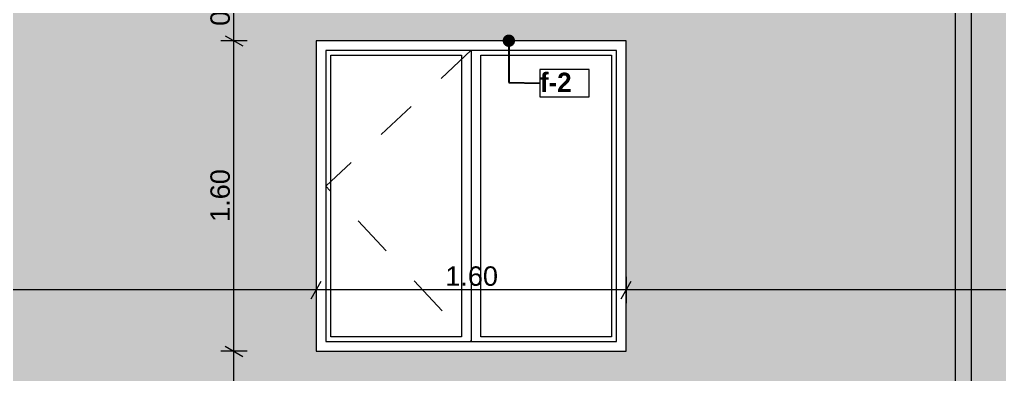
# Model space of a CAD drawing. Header units: millimetres. Extents: x 475206255 to 476720147, y 4620882299 to 4621447368.
# Drawn here: x 475431311 to 475436368, y 4621084488 to 4621086316 of the extents above; entities that cross this region are included whole.
import ezdxf

# ---------------------------------------------------------------- set-up
doc = ezdxf.new("R2010")
doc.units = ezdxf.units.MM
doc.header["$MEASUREMENT"] = 0
doc.set_wipeout_variables(frame=1)
doc.linetypes.add('Dashed', pattern=[423.333333, 211.666667, -211.666667])
for name, color, linetype, lineweight in [('0_Pen_No__250_Pen_No__255', 255, 'Continuous', 0), ('0_Pen_No__250_Pen_No__7', 7, 'Continuous', 0), ('0_Pen_No__7_Pen_No__250', 7, 'Continuous', 0), ('2D Drafting - General_Pen_No__7_Pen_No__250', 7, 'Continuous', 0), ('Dimensioning - General_Pen_No__142', 142, 'Continuous', 0), ('New_2D Drafting - General_Pen_No__30_Pen_No__9_Pen_No__9_Pen_No__7', 7, 'Continuous', 0), ('New_Annotation - Label_Pen_No__1', 1, 'Continuous', 0), ('Structural - Bearing_Pen_No__7_Pen_No__7_Pen_No__250', 7, 'Continuous', 0)]:
    doc.layers.add(name, color=color, linetype=linetype, lineweight=lineweight)
doc.layers.add('Dimensioning - General', color=7, linetype='Continuous')
doc.layers.add('New_2D Drafting - General_Pen_No__30_Pen_No__9_Pen_No__9_Pen_No__254', color=7, linetype='Continuous', lineweight=0, true_color=0xcccccc)
doc.styles.add('GENERATED_STYLE_2', font='arial.ttf')
doc.styles.add('GENERATED_STYLE_5', font='')
doc.styles.get('GENERATED_STYLE_5').set_extended_font_data('Avaza', bold=True)
doc.dimstyles.new('GENERATED_STYLE__1', dxfattribs={"dimtxt": 100, "dimasz": 68.640772, "dimexe": 0.18, "dimexo": 0.0625, "dimgap": 0, "dimtad": 1, "dimlfac": 0.001, "dimzin": 0, "dimdsep": 46, "dimtxsty": 'GENERATED_STYLE_2', "dimblk": 'ARROWHEAD_2', "dimblk1": 'ARROWHEAD_2', "dimblk2": 'ARROWHEAD_2', "dimcen": 0.09, "dimse1": 1, "dimse2": 1, "dimclrd": 142, "dimclre": 142, "dimclrt": 142, "dimadec": 0, "dimazin": 0, "dimtfac": 1, "dimtdec": 4, "dimtmove": 0, "dimatfit": 3, "dimfxl": 1, "dimtolj": 1, "dimtzin": 0, "dimarcsym": 0})
doc.dimstyles.new('GENERATED_STYLE__18', dxfattribs={"dimtxt": 100, "dimasz": 68.640772, "dimexe": 0.18, "dimexo": 0.0625, "dimgap": 0, "dimtad": 1, "dimtih": 1, "dimtoh": 1, "dimlfac": 0.001, "dimzin": 0, "dimdsep": 46, "dimtxsty": 'GENERATED_STYLE_2', "dimblk": 'ARROWHEAD_2', "dimblk1": 'ARROWHEAD_2', "dimblk2": 'ARROWHEAD_2', "dimcen": 0.09, "dimse1": 1, "dimse2": 1, "dimclrd": 142, "dimclre": 142, "dimclrt": 142, "dimadec": 0, "dimazin": 0, "dimtfac": 1, "dimtdec": 4, "dimtmove": 0, "dimatfit": 3, "dimfxl": 1, "dimtolj": 1, "dimtzin": 0, "dimarcsym": 0})
doc.dimstyles.new('GENERATED_STYLE__33', dxfattribs={"dimtxt": 0.18, "dimasz": 127.68, "dimexe": 0.18, "dimexo": 0.0625, "dimgap": 0, "dimtad": 0, "dimtih": 1, "dimtoh": 1, "dimdec": 4, "dimzin": 0, "dimdsep": 46, "dimcen": 0.09, "dimadec": 0, "dimazin": 0, "dimtfac": 1, "dimtdec": 4, "dimtmove": 0, "dimatfit": 3, "dimldrblk": 'ARROWHEAD_11', "dimfxl": 1, "dimtolj": 1, "dimtzin": 0, "dimarcsym": 0})

# ---------------------------------------------------------------- blocks, each defined once
blk = doc.blocks.new('ARROWHEAD_11')
at = {"color": 0, "linetype": 'Continuous', "lineweight": 0}
blk.add_line((0, 0), (-1, 0), dxfattribs=at)
at = {"color": 0, "linetype": 'Continuous', "lineweight": 0, "const_width": 0.25, "flags": 128}
blk.add_lwpolyline([(-0.125, 0, 1), (0.125, 0, 1)], format="xyb", close=True, dxfattribs=at)
blk = doc.blocks.new('*D2090', base_point=(475826095.8, 4621095193.2))
at = {"layer": 'Dimensioning - General_Pen_No__142', "color": 142, "linetype": 'Continuous', "lineweight": 0, "transparency": 16777216}
for p, q in [((475434415.7, 4621084878.1), (475434467.9, 4621084968.4)), ((475434441.8, 4621084991), (475434441.8, 4621084855.5)), ((475439685.7, 4621084878.1), (475439737.9, 4621084968.4)), ((475439711.8, 4621084991), (475439711.8, 4621084855.5)), ((475439711.8, 4621084923.2), (475434441.8, 4621084923.2)), ((475439756, 4621084923.2), (475439711.8, 4621084923.2))]:
    blk.add_line(p, q, dxfattribs=at)
at = {"layer": 'Dimensioning - General_Pen_No__142', "color": 142, "lineweight": 0, "transparency": 16777216, "insert": (475436943.4, 4621084943.2), "char_height": 100, "attachment_point": 7, "style": 'GENERATED_STYLE_2'}
blk.add_mtext('\\A1;{\\pql;\\fArial|b0|i0|c204|p0;\\W1.000000;5.27}', dxfattribs=at)
blk = doc.blocks.new('ARROWHEAD_2')
at = {"color": 0, "linetype": 'Continuous', "lineweight": 0}
for p, q in [((0, 0), (-1, 0)), ((-0.378, -0.655), (0.378, 0.655))]:
    blk.add_line(p, q, dxfattribs=at)
blk = doc.blocks.new('*D2091', base_point=(475826095.8, 4621095193.2))
at = {"layer": 'Dimensioning - General_Pen_No__142', "color": 142, "linetype": 'Continuous', "lineweight": 0, "transparency": 16777216}
for p, q in [((475434415.7, 4621084878.1), (475434467.9, 4621084968.4)), ((475434441.8, 4621084991), (475434441.8, 4621084855.5))]:
    blk.add_line(p, q, dxfattribs=at)
blk = doc.blocks.new('*D2092', base_point=(475826095.8, 4621095193.2))
at = {"layer": 'Dimensioning - General_Pen_No__142', "color": 142, "linetype": 'Continuous', "lineweight": 0, "transparency": 16777216}
for p, q in [((475434415.7, 4621084878.1), (475434467.9, 4621084968.4)), ((475434441.8, 4621084991), (475434441.8, 4621084855.5))]:
    blk.add_line(p, q, dxfattribs=at)
blk = doc.blocks.new('*D2093', base_point=(475826095.8, 4621095193.2))
at = {"layer": 'Dimensioning - General_Pen_No__142', "color": 142, "linetype": 'Continuous', "lineweight": 0, "transparency": 16777216}
for p, q in [((475432815.7, 4621084878.1), (475432867.9, 4621084968.4)), ((475432841.8, 4621084991), (475432841.8, 4621084855.5)), ((475434415.7, 4621084878.1), (475434467.9, 4621084968.4)), ((475434441.8, 4621084991), (475434441.8, 4621084855.5)), ((475434441.8, 4621084923.2), (475432841.8, 4621084923.2))]:
    blk.add_line(p, q, dxfattribs=at)
at = {"layer": 'Dimensioning - General_Pen_No__142', "color": 142, "lineweight": 0, "transparency": 16777216, "insert": (475433508.4, 4621084943.2), "char_height": 100, "attachment_point": 7, "style": 'GENERATED_STYLE_2'}
blk.add_mtext('\\A1;{\\pql;\\fArial|b0|i0|c204|p0;\\W1.000000;1.60}', dxfattribs=at)
blk = doc.blocks.new('*D2094', base_point=(475826095.8, 4621095193.2))
at = {"layer": 'Dimensioning - General_Pen_No__142', "color": 142, "linetype": 'Continuous', "lineweight": 0, "transparency": 16777216}
for p, q in [((475429216.1, 4621084878.1), (475429268.2, 4621084968.4)), ((475429242.1, 4621084991), (475429242.1, 4621084855.5)), ((475432815.7, 4621084878.1), (475432867.9, 4621084968.4)), ((475432841.8, 4621084991), (475432841.8, 4621084855.5)), ((475432841.8, 4621084923.2), (475429242.1, 4621084923.2))]:
    blk.add_line(p, q, dxfattribs=at)
at = {"layer": 'Dimensioning - General_Pen_No__142', "color": 142, "lineweight": 0, "transparency": 16777216, "insert": (475430908.5, 4621084943.2), "char_height": 100, "attachment_point": 7, "style": 'GENERATED_STYLE_2'}
blk.add_mtext('\\A1;{\\pql;\\fArial|b0|i0|c204|p0;\\W1.000000;3.60}', dxfattribs=at)
blk = doc.blocks.new('*D2097', base_point=(475826095.8, 4621095193.2))
at = {"layer": 'Dimensioning - General_Pen_No__142', "color": 142, "linetype": 'Continuous', "lineweight": 0, "transparency": 16777216}
for p, q in [((475432372.4, 4621084633.1), (475432462.7, 4621084581)), ((475432485.3, 4621084607), (475432349.8, 4621084607)), ((475432417.5, 4621083607), (475432417.5, 4621084607)), ((475432485.3, 4621083607), (475432349.8, 4621083607)), ((475432372.4, 4621083633.1), (475432462.7, 4621083581)), ((475432417.5, 4621083562.9), (475432417.5, 4621083607))]:
    blk.add_line(p, q, dxfattribs=at)
at = {"layer": 'Dimensioning - General_Pen_No__142', "color": 142, "lineweight": 0, "transparency": 16777216, "insert": (475432397.5, 4621083973.6), "char_height": 100, "attachment_point": 7, "rotation": 90, "style": 'GENERATED_STYLE_2'}
blk.add_mtext('\\A1;{\\pql;\\fArial|b0|i0|c204|p0;\\W1.000000;1.00}', dxfattribs=at)
blk = doc.blocks.new('*D2098', base_point=(475826095.8, 4621095193.2))
at = {"layer": 'Dimensioning - General_Pen_No__142', "color": 142, "linetype": 'Continuous', "lineweight": 0, "transparency": 16777216}
for p, q in [((475432372.4, 4621086233.1), (475432462.7, 4621086181)), ((475432485.3, 4621086207), (475432349.8, 4621086207)), ((475432417.5, 4621084607), (475432417.5, 4621086207)), ((475432372.4, 4621084633.1), (475432462.7, 4621084581)), ((475432485.3, 4621084607), (475432349.8, 4621084607))]:
    blk.add_line(p, q, dxfattribs=at)
at = {"layer": 'Dimensioning - General_Pen_No__142', "color": 142, "lineweight": 0, "transparency": 16777216, "insert": (475432397.5, 4621085273.6), "char_height": 100, "attachment_point": 7, "rotation": 90, "style": 'GENERATED_STYLE_2'}
blk.add_mtext('\\A1;{\\pql;\\fArial|b0|i0|c204|p0;\\W1.000000;1.60}', dxfattribs=at)
blk = doc.blocks.new('*D2099', base_point=(475826095.8, 4621095193.2))
at = {"layer": 'Dimensioning - General_Pen_No__142', "color": 142, "linetype": 'Continuous', "lineweight": 0, "transparency": 16777216}
for p, q in [((475432372.4, 4621086653.1), (475432462.7, 4621086601)), ((475432485.3, 4621086627), (475432349.8, 4621086627)), ((475432417.5, 4621086207), (475432417.5, 4621086627)), ((475432372.4, 4621086233.1), (475432462.7, 4621086181)), ((475432485.3, 4621086207), (475432349.8, 4621086207))]:
    blk.add_line(p, q, dxfattribs=at)
at = {"layer": 'Dimensioning - General_Pen_No__142', "color": 142, "lineweight": 0, "transparency": 16777216, "insert": (475432397.5, 4621086283.6), "char_height": 100, "attachment_point": 7, "rotation": 90, "style": 'GENERATED_STYLE_2'}
blk.add_mtext('\\A1;{\\pql;\\fArial|b0|i0|c204|p0;\\W1.000000;0.42}', dxfattribs=at)

msp = doc.modelspace()

# ---------------------------------------------------------------- hatches: boundary and pattern name
at = {"layer": '0_Pen_No__250_Pen_No__255', "linetype": 'Continuous', "lineweight": 0, "true_color": 0x3f3f3f}
msp.add_hatch(color=250, dxfattribs=at).paths.add_polyline_path([(475436221.675, 4621083106.336), (475436141.675, 4621083094.884), (475436141.675, 4621093339.995), (475436221.675, 4621093339.995)])
at = {"layer": 'New_2D Drafting - General_Pen_No__30_Pen_No__9_Pen_No__9_Pen_No__254', "linetype": 'Continuous', "lineweight": 0, "true_color": 0xcccccc}
h = msp.add_hatch(dxfattribs=at)
h.set_pattern_fill('BRICK___RUNNING_BOND', color=254, style=0, pattern_type=2)
h.set_pattern_definition([(0, (475432041.68, 4621091916.26), (0, 66.64), []), (90, (475432041.68, 4621091916.26), (-244.8, 0), [66.64, -66.64]), (90, (475432164.08, 4621091982.9), (-244.8, 0), [66.64, -66.64])])
h.paths.add_polyline_path([(475424371.373, 4621096906.641), (475439711.81, 4621096906.638), (475439711.82, 4621083607.048), (475424371.373, 4621083607.048)])
h.paths.add_polyline_path([(475429041.371, 4621086207.044), (475430641.371, 4621086207.044), (475430641.371, 4621084607.044), (475429041.371, 4621084607.044)], flags=0)
h.paths.add_polyline_path([(475428342.137, 4621092607.044), (475428342.137, 4621091007.044), (475429242.137, 4621091007.044), (475429242.137, 4621092607.044)], flags=0)
h.paths.add_polyline_path([(475428342.137, 4621094207.044), (475428342.137, 4621095807.045), (475429242.137, 4621095807.045), (475429242.137, 4621094207.044)], flags=0)
h.paths.add_polyline_path([(475428342.137, 4621089407.044), (475428342.137, 4621087807.044), (475429242.137, 4621087807.044), (475429242.137, 4621089407.044)], flags=0)
h.paths.add_polyline_path([(475435231.675, 4621093027.05), (475435231.675, 4621090047.084), (475433591.204, 4621090047.084), (475433591.204, 4621090607.044), (475434991.204, 4621090607.044), (475434991.204, 4621092607.044), (475432691.204, 4621092607.044), (475432691.204, 4621090047.084), (475431441.676, 4621090047.084), (475431441.676, 4621089827.05), (475435231.675, 4621089827.05), (475435231.675, 4621086847.05), (475433591.204, 4621086847.05), (475433591.204, 4621087407.044), (475434991.204, 4621087407.044), (475434991.204, 4621089407.044), (475433591.204, 4621089407.044), (475432691.204, 4621089407.044), (475432691.204, 4621086847.05), (475431441.676, 4621086847.05), (475431441.676, 4621086627.05), (475436041.675, 4621086627.05), (475436041.675, 4621086847.05), (475436041.675, 4621089827.05), (475436041.675, 4621090047.084), (475436041.675, 4621096447.05), (475435231.675, 4621096447.05), (475431441.676, 4621096447.05), (475431441.676, 4621096227.05), (475435231.675, 4621096227.05), (475435231.675, 4621093247.084), (475433591.204, 4621093247.084), (475433591.204, 4621093807.044), (475434991.204, 4621093807.044), (475434991.204, 4621095807.044), (475432691.204, 4621095807.044), (475432691.204, 4621093807.044), (475432691.204, 4621093247.084), (475431441.676, 4621093247.084), (475431441.676, 4621093027.05)], flags=0)
h.paths.add_polyline_path([(475434441.816, 4621084607.045), (475434441.816, 4621086207.044), (475432841.816, 4621086207.044), (475432841.816, 4621084607.045)], flags=0)

# ---------------------------------------------------------------- linework, layer by layer
at = {"layer": '0_Pen_No__250_Pen_No__7', "color": 7, "linetype": 'Continuous', "lineweight": 0, "flags": 128}
msp.add_lwpolyline([(475436221.675, 4621083106.336), (475436141.675, 4621083094.884), (475436141.675, 4621093339.995), (475436221.675, 4621093339.995)], close=True, dxfattribs=at)
at = {"layer": '0_Pen_No__7_Pen_No__250', "color": 7, "linetype": 'Continuous', "lineweight": 0, "flags": 128}
msp.add_lwpolyline([(475434441.816, 4621086207.044), (475432841.816, 4621086207.044), (475432841.816, 4621084607.044), (475434441.816, 4621084607.044)], close=True, dxfattribs=at)
at = {"layer": '2D Drafting - General_Pen_No__7_Pen_No__250', "color": 7, "linetype": 'Dashed', "lineweight": 0, "flags": 128}
msp.add_lwpolyline([(475433642.193, 4621086157.64), (475432892.022, 4621085457.823), (475433641.756, 4621084657.044)], dxfattribs=at)
at = {"layer": 'New_2D Drafting - General_Pen_No__30_Pen_No__9_Pen_No__9_Pen_No__7', "color": 7, "linetype": 'Continuous', "lineweight": 0, "flags": 128}
msp.add_lwpolyline([(475434441.816, 4621084607.045), (475434441.816, 4621086207.044), (475432841.816, 4621086207.044), (475432841.816, 4621084607.045)], close=True, dxfattribs=at)
at = {"layer": 'Structural - Bearing_Pen_No__7_Pen_No__7_Pen_No__250', "color": 7, "linetype": 'Continuous', "lineweight": 0}
for p, q in [((475434391.49, 4621086157.044), (475432892.01, 4621086157.044)), ((475432892.022, 4621086157.044), (475432892.022, 4621084657.044)), ((475432917.022, 4621086132.044), (475433591.816, 4621086132.044)), ((475432917.022, 4621084682.044), (475432917.022, 4621086132.044)), ((475433591.816, 4621086132.044), (475433591.816, 4621084682.044)), ((475433641.816, 4621086131.995), (475433641.756, 4621084657.044)), ((475433641.816, 4621086157.044), (475433641.816, 4621086131.995)), ((475433691.82, 4621086132.044), (475434366.49, 4621086132.044)), ((475433691.82, 4621084682.044), (475433691.82, 4621086132.044)), ((475434366.49, 4621086132.044), (475434366.49, 4621084682.044)), ((475434391.49, 4621084657.044), (475434391.49, 4621086157.044)), ((475433591.816, 4621084682.044), (475432917.022, 4621084682.044)), ((475434366.49, 4621084682.044), (475433691.82, 4621084682.044)), ((475432892.022, 4621084657.044), (475434391.49, 4621084657.044))]:
    msp.add_line(p, q, dxfattribs=at)

# ---------------------------------------------------------------- dimensions: what is measured, and where the dimension line sits
at = {"layer": 'Dimensioning - General', "color": 142, "linetype": 'Continuous', "lineweight": 0}
for base, p1, p2, picture, middle in [((475429242.136, 4621084923.247), (475432841.815, 4621086207.044), (475429242.136, 4621095807.044), '*D2094', (475431037.973, 4621084993.247)), ((475434441.815, 4621084923.247), (475439711.81, 4621095191.6), (475434441.815, 4621086207.044), '*D2090', (475437072.81, 4621084993.247)), ((475434441.814971805, 4621084923.247275352), (475434441.814971805, 4621086207.044346809), (475434441.814971805, 4621086207.044346809), '*D2091', (475434437.812986612, 4621084993.247275352)), ((475434441.814971805, 4621084923.247275352), (475434441.814971805, 4621086207.044346809), (475434441.814971805, 4621086207.044346809), '*D2092', (475434437.812986612, 4621084993.247275352))]:
    dim = msp.add_linear_dim(base=base, p1=p1, p2=p2, angle=180, dimstyle='GENERATED_STYLE__18', dxfattribs=at)
    dim.commit()
    dim.dimension.update_dxf_attribs({"geometry": picture, "text_midpoint": middle, "dimtype": 160})
for base, p1, p2, picture, middle in [((475432417.519, 4621086627.05), (475432841.815, 4621086207.044), (475431395.349, 4621086627.05), '*D2099', (475432347.519, 4621086413.045)), ((475432417.519, 4621086207.044), (475432841.815, 4621084607.044), (475432841.815, 4621086207.044), '*D2098', (475432347.519, 4621085403.042)), ((475432417.519, 4621084607.044), (475433384.628, 4621083607.048), (475432841.815, 4621084607.044), '*D2097', (475432347.519, 4621084103.044))]:
    dim = msp.add_linear_dim(base=base, p1=p1, p2=p2, angle=90, dimstyle='GENERATED_STYLE__1', dxfattribs=at)
    dim.commit()
    dim.dimension.update_dxf_attribs({"geometry": picture, "text_midpoint": middle, "dimtype": 160, "text_rotation": 90})

# ---------------------------------------------------------------- next in the draw order: wipeouts: each hides what was drawn before it
at = {"color": 1, "linetype": 'Continuous', "lineweight": 0, "ltscale": 23227393938.44639}
msp.add_wipeout([(475433996.638, 4621085918.264), (475434250.756, 4621085918.264), (475434250.756, 4621086059.44), (475433996.638, 4621086059.44)], dxfattribs=at).dxf.layer = 'New_Annotation - Label_Pen_No__1'

# ---------------------------------------------------------------- next in the draw order: linework, layer by layer
at = {"layer": 'New_Annotation - Label_Pen_No__1', "color": 1, "linetype": 'Continuous', "lineweight": 0, "flags": 128}
msp.add_lwpolyline([(475433996.638, 4621085918.264), (475434250.756, 4621085918.264), (475434250.756, 4621086059.44), (475433996.638, 4621086059.44), (475433996.638, 4621085918.264)], close=True, dxfattribs=at)

# ---------------------------------------------------------------- next in the draw order: texts
at = {"layer": 'New_Annotation - Label_Pen_No__1', "color": 1, "linetype": 'Continuous', "lineweight": 0, "insert": (475433996.638, 4621085992.391), "char_height": 100, "attachment_point": 4, "style": 'GENERATED_STYLE_5'}
msp.add_mtext('\\A1;{\\pql;\\fAvaza|b1|i0|c0|p0;\\W1.000000;f-\\fAvaza|b1|i0|c0|p0;\\W1.000000;2}', dxfattribs=at)

# ---------------------------------------------------------------- next in the draw order: dimensions: what is measured, and where the dimension line sits
at = {"layer": 'Dimensioning - General', "color": 142, "linetype": 'Continuous', "lineweight": 0}
dim = msp.add_linear_dim(base=(475432841.815, 4621084923.247), p1=(475434441.815, 4621086207.044), p2=(475432841.815, 4621086207.044), angle=180, dimstyle='GENERATED_STYLE__18', dxfattribs=at)
dim.commit()
dim.dimension.update_dxf_attribs({"geometry": '*D2093', "text_midpoint": (475433637.813, 4621084993.247), "dimtype": 160})

# ---------------------------------------------------------------- next in the draw order: leaders
at = {"layer": 'New_Annotation - Label_Pen_No__1', "color": 1, "linetype": 'Continuous', "lineweight": 0, "annotation_type": 0, "has_hookline": 1, "hookline_direction": 0, "text_width": 266.641}
msp.add_leader([(475433836.354, 4621086207.044), (475433836.354, 4621085992.391), (475433996.638, 4621085988.852)], dimstyle='GENERATED_STYLE__33', dxfattribs=at)

doc.saveas('drawing.dxf')
